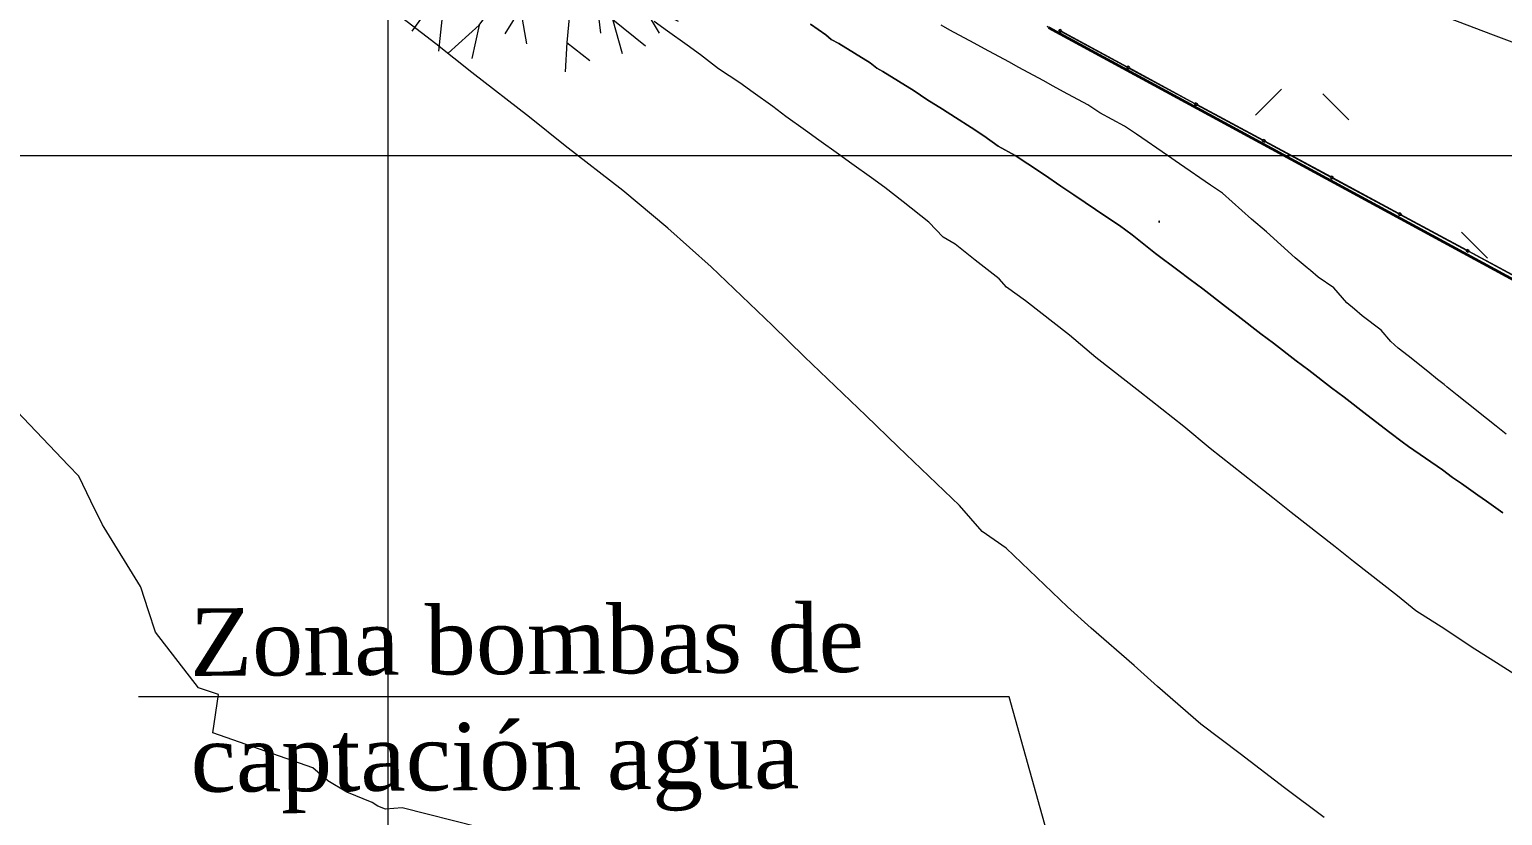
# Model space of a CAD drawing. Header units: metres. Extents: x -207 to 292, y -187 to 169.
# Drawn here: x -109.54 to -71.36, y -148.19 to -127.81 of the extents above; entities that cross this region are included whole.
import ezdxf

# ---------------------------------------------------------------- set-up
doc = ezdxf.new("R2010")
doc.units = ezdxf.units.M
doc.linetypes.add('IMPORT-IMPORT-LÍMITE2 _2_', pattern=[36.83, 6.35, -2.54, 0, -2.54, 25.4, 0, 0, 0])
for name, color, linetype, lineweight in [('A-GLAZ-CWMG', 7, 'Continuous', 9), ('ACHURADO', 7, 'Continuous', 9), ('arboles y arbustos', 7, 'Continuous', 9), ('C-TOPO', 7, 'Continuous', 9), ('C-TOPO-MAJR', 7, 'Continuous', 35), ('grilla', 7, 'Continuous', 9), ('linea propiedad', 7, 'IMPORT-IMPORT-LÍMITE2 _2_', 35), ('P-PIPE', 7, 'Continuous', 9)]:
    doc.layers.add(name, color=color, linetype=linetype, lineweight=lineweight)
doc.layers.add('PR10-ARQ-PL-001-Emplazamiento-C-1_dwg', color=7, linetype='Continuous', lineweight=9, true_color=0x767676)
doc.layers.add('TEXTO', color=5, linetype='Continuous', lineweight=9, true_color=0x0000ff)
doc.styles.add('Times New Roman', font='times.ttf', dxfattribs={"height": 1.75})

# ---------------------------------------------------------------- blocks, each defined once
blk = doc.blocks.new('Generica - Copla - GE - Copla-140555-PLANTA EMPLAZAMIENTO ACTUALIZADO')
at = {"layer": 'P-PIPE'}
for p, q in [((0.007, 0.014), (-0.007, 0.014)), ((-0.007, 0.014), (-0.007, -0.014)), ((-0.007, 0.014), (-0.007, -0.014)), ((0.007, -0.014), (0.007, 0.014)), ((0.007, -0.014), (0.007, 0.014)), ((-0.007, -0.014), (0.007, -0.014))]:
    blk.add_line(p, q, dxfattribs=at)
blk = doc.blocks.new('YADRAN_LASQUEMAS_ARQ_MO_003_ESTANQUE CABECERA_rvt-1-PLANTA EMPLAZAMIENTO ACTUALIZADO')
at = {"layer": 'P-PIPE', "lineweight": 9}
blk.add_blockref('Generica - Copla - GE - Copla-140555-PLANTA EMPLAZAMIENTO ACTUALIZADO', (-80.261, -132.796), dxfattribs=at)
blk = doc.blocks.new('PR10-ARQ-PL-001-Emplazamiento-C-1_dwg_Quad Corner Mullion - 50x50 mm-517354-PLANTA EMPLAZAMIENTO-674654-PLANTA EMPLAZAMIENTO ACTUALIZADO')
at = {"layer": 'A-GLAZ-CWMG', "flags": 128}
blk.add_lwpolyline([(0.025, 0.025), (0.025, -0.025), (-0.025, -0.025), (-0.025, 0.025)], close=True, dxfattribs=at)
blk = doc.blocks.new('PR10-ARQ-PL-001-Emplazamiento-C-1_dwg_Circular Mullion - 5mm-517344-PLANTA EMPLAZAMIENTO-674655-PLANTA EMPLAZAMIENTO ACTUALIZADO')
at = {"layer": 'A-GLAZ-CWMG', "flags": 128}
for points in [[(-84.442, 139.656), (-83.711, 141.464), (-83.713, 141.465), (-83.716, 141.466), (-84.446, 139.658), (-84.444, 139.657)], [(-84.444, 139.657), (-83.713, 141.465)]]:
    blk.add_lwpolyline(points, close=True, dxfattribs=at)
blk = doc.blocks.new('PR10-ARQ-PL-001-Emplazamiento-C-1_dwg_Rectangular Mullion - 50 x 50 mm-517346-PLANTA EMPLAZAMIENTO-674657-PLANTA EMPLAZAMIENTO ACTUALIZADO')
at = {"layer": 'A-GLAZ-CWMG', "flags": 128}
blk.add_lwpolyline([(0.025, 0.025), (-0.025, 0.025), (-0.025, -0.025), (0.025, -0.025)], close=True, dxfattribs=at)
blk = doc.blocks.new('PR10-ARQ-PL-001-Emplazamiento-C-1_dwg_Rectangular Mullion - 50 x 50 mm-517357-PLANTA EMPLAZAMIENTO-674659-PLANTA EMPLAZAMIENTO ACTUALIZADO')
at = {"layer": 'A-GLAZ-CWMG', "flags": 128}
blk.add_lwpolyline([(0.025, 0.025), (0.025, -0.025), (-0.025, -0.025), (-0.025, 0.025)], close=True, dxfattribs=at)
blk = doc.blocks.new('PR10-ARQ-PL-001-Emplazamiento-C-1_dwg_Quad Corner Mullion - 50x50 mm-517356-PLANTA EMPLAZAMIENTO-674660-PLANTA EMPLAZAMIENTO ACTUALIZADO')
at = {"layer": 'A-GLAZ-CWMG', "flags": 128}
blk.add_lwpolyline([(0.025, 0.025), (-0.025, 0.025), (-0.025, -0.025), (0.025, -0.025)], close=True, dxfattribs=at)
blk = doc.blocks.new('PR10-ARQ-PL-001-Emplazamiento-C-1_dwg_PR10-ARQ-PL-001-Emplazamiento-WIP-A_dwg_arbolito2-671575-PLANTA EMPLAZAMIENTO-674710-PLANTA EMPLAZAMIENTO ACTUALIZADO')
at = {"layer": 'arboles y arbustos'}
for p, q in [((79, 3660), (-283, 4264)), ((-1368, 3061), (-1929, 3801)), ((3531, 3446), (3194, 2410)), ((1704, 3199), (1704, 2495)), ((1878, 2746), (565, 895)), ((-3295, 2076), (-3678, 1817)), ((-2547, 1888), (-1721, 1960)), ((2336, 1620), (1807, 496)), ((-3637, 777), (-4331, 473)), ((76, 1135), (516, 326)), ((-1609, 271), (-2183, 115)), ((2821, 188), (1534, 261)), ((3068, -911), (4732, -361)), ((-3676, -555), (-4665, -988)), ((-3269, -458), (-3616, -929)), ((5457, -647), (4542, -746)), ((-2140, -787), (-2280, -1329)), ((-716, -1292), (-1676, -1292)), ((1739, -1838), (3454, -2164)), ((4413, -1655), (5341, -1707)), ((-4369, -2226), (-3610, -2120)), ((6, -2283), (211, -3139)), ((-2328, -2920), (-1527, -2458)), ((-2796, -3175), (-3300, -4141)), ((-2023, -3367), (-2208, -5117)), ((-482, -4668), (-87, -4026)), ((3034, -3854), (4001, -4335)), ((-1156, -4443), (-1342, -5303)), ((1114, -4886), (1071, -5652))]:
    blk.add_line(p, q, dxfattribs=at)
at = {"layer": 'arboles y arbustos', "flags": 128}
for points in [[(1385, 3388), (661, 2007), (79, 3660), (221, 4243)], [(-2560, 2465), (-1063, 1554), (-1368, 3061), (-1401, 4150)], [(1322, 3974), (1385, 3388), (1728, 3690)], [(2623, 4059), (1878, 2746), (3390, 3652)], [(-3197, 2891), (-2560, 2465), (-2576, 3223)], [(-589, 2897), (-531, 2106), (-968, 2495)], [(4172, 1505), (2480, 1049), (3194, 2410), (3940, 2964)], [(-3908, 2302), (-3099, 2004), (-2078, 473)], [(-1063, 1554), (-433, 633), (-531, 2106)], [(2480, 1049), (433, -633), (661, 2007)], [(4449, 1960), (3842, 1426), (4838, 1183)], [(-4583, -358), (-3676, -555), (-2181, -197), (-3637, 777), (-4292, 1176)], [(-2181, -197), (433, -633), (-3312, 1026)], [(5254, 901), (4577, 540), (5249, 185)], [(-1866, -1951), (433, -633), (-433, 633)], [(4577, 540), (3067, -348), (433, -633), (2646, -2675)], [(-1080, -381), (-3199, -1193), (-4453, -2432)], [(3067, -348), (4539, -791), (5502, -1281)], [(-230, -3198), (433, -633), (1795, -2906)], [(997, -2297), (433, -633), (3068, -911), (4413, -1655), (5264, -2335)], [(-898, -1396), (-2023, -3367), (-2901, -4596)], [(-3623, -3597), (-2796, -3175), (-1866, -1951), (-3610, -2120), (-3954, -2795)], [(757, -2895), (997, -2297), (1284, -3142)], [(1996, -4647), (1795, -2906), (3034, -3854), (3507, -4643)], [(4224, -2938), (2646, -2675), (3965, -3695)], [(-1963, -5161), (-1156, -4443), (-230, -3198), (68, -4925)], [(2305, -4291), (1284, -3142), (1114, -4886), (1710, -5354)], [(2561, -5184), (2305, -4291), (3157, -4971)]]:
    blk.add_lwpolyline(points, dxfattribs=at)
blk = doc.blocks.new('PR10-ARQ-PL-001-Emplazamiento-C-1_dwg-674643-PLANTA EMPLAZAMIENTO ACTUALIZADO')
at = {"layer": 'ACHURADO'}
h = blk.add_hatch(dxfattribs=at)
h.set_pattern_fill('FP_1', color=256, style=0, pattern_type=2)
h.set_pattern_definition([(90, (-655750.258, -5498481.082), (-3.592, 3.592), [0.9525, -6.232]), (45, (-655750.258, -5498481.082), (-3.5921024484, 3.5921024484), [0.9525, -4.127]), (135, (-655750.258, -5498481.082), (-3.5921024484, -3.5921024484), [0.9525, -4.127])])
h.paths.add_polyline_path([(-70.644, -134.54), (-73.744, -131.908), (-75.303, -123.01), (-71.023, -122.26), (-67.227, -118.287), (-66.271, -116.467), (-67.311, -115.93), (-63.223, -107.811), (-61.973, -108.468), (-60.834, -106.205), (-48.232, -112.822), (-49.371, -115.085), (-47.299, -116.173), (-43.302, -108.561), (-42.759, -106.014), (-42.175, -104.901), (-45.826, -103.256), (-40.884, -91.646), (-90.152, -72.113), (-89.876, -71.463), (-40.008, -91.287), (-44.95, -102.928), (-41.87, -104.319), (-39.078, -98.999), (-32.391, -95.936), (-32.397, -95.644), (-32.416, -95.353), (-32.448, -95.063), (-32.492, -94.775), (-32.549, -94.489), (-32.619, -94.206), (-32.701, -93.926), (-32.794, -93.65), (-32.9, -93.378), (-33.018, -93.111), (-33.147, -92.85), (-33.288, -92.594), (-33.439, -92.345), (-33.602, -92.103), (-33.775, -91.868), (-33.957, -91.641), (-34.15, -91.422), (-34.352, -91.211), (-34.563, -91.01), (-34.783, -90.818), (-35.01, -90.636), (-35.246, -90.464), (-59.119, -80.114), (-68.8, -76.313), (-68.941, -76.676), (-68.788, -76.736), (-68.957, -77.174), (-69.325, -77.032), (-69.156, -76.593), (-68.957, -76.251), (-90.056, -67.967), (-91.032, -70.423), (-94.086, -119.165), (-83.167, -127.74)])
at = {"layer": 'C-TOPO', "flags": 128}
for points in [[(-71.101, -134.291), (-71.799, -133.912), (-73.172, -133.167), (-73.502, -132.988), (-73.958, -132.741), (-74.986, -132.182), (-75.705, -131.792), (-76.547, -131.335), (-77.619, -130.753), (-77.982, -130.556), (-78.986, -130.01), (-79.328, -129.825), (-80.37, -129.259), (-80.614, -129.127), (-81.905, -128.425), (-82.963, -127.851), (-83.167, -127.74)], [(-83.167, -127.74), (-82.963, -127.851), (-81.905, -128.425), (-80.614, -129.127), (-80.37, -129.259), (-79.328, -129.825), (-78.986, -130.01), (-77.982, -130.556), (-77.619, -130.753), (-76.547, -131.335), (-75.705, -131.792), (-74.986, -132.182), (-73.958, -132.741), (-73.502, -132.988), (-73.172, -133.167), (-71.799, -133.912), (-71.101, -134.291)]]:
    blk.add_lwpolyline(points, dxfattribs=at)
at = {"layer": 'C-TOPO-MAJR', "color": 1, "lineweight": 9, "true_color": 0xff0000, "flags": 128}
for points in [[(-71.266, -138.305), (-71.521, -138.1), (-71.774, -137.9), (-72.283, -137.49), (-72.537, -137.29), (-72.791, -137.085), (-72.873, -137.02), (-73.045, -136.885), (-73.299, -136.68), (-73.808, -136.27), (-74.061, -136.07), (-74.259, -135.902), (-74.506, -135.607), (-75.002, -135.235), (-75.2, -135.067), (-75.397, -134.899), (-75.729, -134.513), (-76.141, -134.232), (-76.338, -134.064), (-76.42, -133.988), (-76.733, -133.729), (-77.476, -133.062), (-77.871, -132.726), (-78.615, -132.059), (-78.93, -131.849), (-79.731, -131.292), (-80.046, -131.083), (-80.847, -130.526), (-81.163, -130.316), (-81.794, -129.976), (-82.109, -129.766), (-82.741, -129.426), (-83.004, -129.282), (-83.266, -129.137), (-83.898, -128.797), (-84.161, -128.652), (-84.792, -128.312), (-85.055, -128.168), (-85.686, -127.828), (-85.908, -127.705)], [(-71.353, -140.342), (-71.776, -140.038), (-72.004, -139.882), (-72.427, -139.579), (-72.655, -139.423), (-72.916, -139.23), (-73.8, -138.627), (-73.957, -138.504), (-74.28, -138.259), (-74.873, -137.802), (-75.466, -137.345), (-75.789, -137.101), (-76.383, -136.644), (-76.705, -136.4), (-77.299, -135.943), (-77.622, -135.699), (-78.215, -135.242), (-78.538, -134.997), (-79.131, -134.54), (-79.454, -134.296), (-79.777, -134.052), (-80.354, -133.621), (-80.963, -133.138), (-81.286, -132.893), (-81.618, -132.674), (-82.474, -132.095), (-82.806, -131.875), (-83.235, -131.585), (-83.663, -131.296), (-83.995, -131.076), (-84.435, -130.838), (-84.806, -130.571), (-85.137, -130.351), (-85.543, -130.098), (-85.874, -129.878), (-86.28, -129.626), (-86.612, -129.406), (-87.017, -129.153), (-87.423, -128.901), (-87.58, -128.816), (-87.754, -128.681), (-88.16, -128.428), (-88.565, -128.176), (-88.763, -128.07), (-88.897, -127.956), (-89.298, -127.672)], [(-69.924, -145.244), (-71.421, -144.292), (-72.169, -143.816), (-72.855, -143.355), (-73.603, -142.879), (-74.082, -142.498), (-75.222, -141.605), (-75.7, -141.225), (-76.84, -140.332), (-77.318, -139.951), (-77.797, -139.57), (-78.937, -138.677), (-79.62, -138.102), (-80.76, -137.209), (-81.9, -136.316), (-82.583, -135.741), (-83.724, -134.848), (-84.22, -134.495), (-84.407, -134.273), (-85.033, -133.794), (-85.547, -133.38), (-85.859, -133.195), (-86.23, -132.805), (-86.895, -132.277), (-87.37, -131.912), (-87.714, -131.66), (-88.225, -131.296), (-88.569, -131.045), (-89.079, -130.681), (-89.424, -130.429), (-89.934, -130.065), (-90.278, -129.813), (-90.788, -129.449), (-91.133, -129.197), (-91.683, -128.834), (-92.153, -128.469), (-92.498, -128.218), (-93.008, -127.854), (-93.352, -127.602)], [(-75.987, -148.241), (-77.01, -147.471), (-78.161, -146.589), (-79.184, -145.818), (-80.302, -144.848), (-80.909, -144.299), (-82.027, -143.329), (-82.634, -142.78), (-84.225, -141.254), (-84.851, -140.825), (-85.438, -140.155), (-87.029, -138.629), (-87.86, -137.823), (-89.45, -136.296), (-90.281, -135.49), (-91.077, -134.726), (-91.872, -133.963), (-92.999, -132.966), (-94.165, -131.985), (-95.654, -130.831), (-96.586, -130.086), (-98.076, -128.931), (-99.008, -128.186), (-100.498, -127.032)], [(-97.907, -148.494), (-99.88, -147.988), (-100.317, -148.02), (-100.509, -147.942), (-100.66, -147.851), (-100.664, -147.851), (-101.315, -147.587), (-101.807, -147.289), (-102.194, -146.956), (-104.786, -146.044), (-104.643, -145.049), (-105.166, -144.879), (-106.279, -143.434), (-106.459, -142.882), (-106.658, -142.269), (-106.668, -142.253), (-107.61, -140.724), (-107.654, -140.653), (-107.953, -140.038), (-108.268, -139.392), (-108.533, -139.114), (-111.222, -136.295)], [(-72.538, -127.595), (-71.599, -127.955), (-70.384, -128.414)]]:
    blk.add_lwpolyline(points, dxfattribs=at)
at = {"layer": 'grilla'}
for p, q in [((-100.258, 166.258), (-100.258, -186.737)), ((-207.182, -131.082), (-65.112, -131.082))]:
    blk.add_line(p, q, dxfattribs=at)
at = {"layer": 'linea propiedad', "flags": 128}
blk.add_lwpolyline([(143.795, -0.255), (151.813, 17.148), (-83.704, 141.488), (-161.771, -49.779), (-137.14, -85.351), (-83.167, -127.74), (-59.701, -140.481)], dxfattribs=at)
at = {"layer": 'TEXTO', "flags": 128}
blk.add_lwpolyline([(-81.241, -155.508), (-84.147, -145.112), (-106.715, -145.112)], dxfattribs=at)
at = {"xscale": 0.001, "yscale": 0.001, "zscale": 0.001}
blk.add_blockref('PR10-ARQ-PL-001-Emplazamiento-C-1_dwg_PR10-ARQ-PL-001-Emplazamiento-WIP-A_dwg_arbolito2-671575-PLANTA EMPLAZAMIENTO-674710-PLANTA EMPLAZAMIENTO ACTUALIZADO', (-96.731, -123.262), dxfattribs=at)
for name, p, rotation in [('PR10-ARQ-PL-001-Emplazamiento-C-1_dwg_Circular Mullion - 5mm-517344-PLANTA EMPLAZAMIENTO-674655-PLANTA EMPLAZAMIENTO ACTUALIZADO', (67.058, -60.318), 83.64668173730858), ('PR10-ARQ-PL-001-Emplazamiento-C-1_dwg_Circular Mullion - 5mm-517344-PLANTA EMPLAZAMIENTO-674655-PLANTA EMPLAZAMIENTO ACTUALIZADO', (67.058, -60.318), 83.64668173730858), ('PR10-ARQ-PL-001-Emplazamiento-C-1_dwg_Circular Mullion - 5mm-517344-PLANTA EMPLAZAMIENTO-674655-PLANTA EMPLAZAMIENTO ACTUALIZADO', (67.058, -60.318), 83.64668173730858), ('PR10-ARQ-PL-001-Emplazamiento-C-1_dwg_Quad Corner Mullion - 50x50 mm-517354-PLANTA EMPLAZAMIENTO-674654-PLANTA EMPLAZAMIENTO ACTUALIZADO', (-82.824, -127.85), 151.6466817373084), ('PR10-ARQ-PL-001-Emplazamiento-C-1_dwg_Quad Corner Mullion - 50x50 mm-517356-PLANTA EMPLAZAMIENTO-674660-PLANTA EMPLAZAMIENTO ACTUALIZADO', (-82.824, -127.85), 151.6466817373084), ('PR10-ARQ-PL-001-Emplazamiento-C-1_dwg_Circular Mullion - 5mm-517344-PLANTA EMPLAZAMIENTO-674655-PLANTA EMPLAZAMIENTO ACTUALIZADO', (68.818, -61.267), 83.64668173730823), ('PR10-ARQ-PL-001-Emplazamiento-C-1_dwg_Circular Mullion - 5mm-517344-PLANTA EMPLAZAMIENTO-674655-PLANTA EMPLAZAMIENTO ACTUALIZADO', (68.818, -61.267), 83.64668173730867), ('PR10-ARQ-PL-001-Emplazamiento-C-1_dwg_Circular Mullion - 5mm-517344-PLANTA EMPLAZAMIENTO-674655-PLANTA EMPLAZAMIENTO ACTUALIZADO', (68.818, -61.267), 83.64668173730867), ('PR10-ARQ-PL-001-Emplazamiento-C-1_dwg_Circular Mullion - 5mm-517344-PLANTA EMPLAZAMIENTO-674655-PLANTA EMPLAZAMIENTO ACTUALIZADO', (70.578, -62.217), 83.64668173730854), ('PR10-ARQ-PL-001-Emplazamiento-C-1_dwg_Circular Mullion - 5mm-517344-PLANTA EMPLAZAMIENTO-674655-PLANTA EMPLAZAMIENTO ACTUALIZADO', (70.578, -62.217), 83.64668173730823), ('PR10-ARQ-PL-001-Emplazamiento-C-1_dwg_Circular Mullion - 5mm-517344-PLANTA EMPLAZAMIENTO-674655-PLANTA EMPLAZAMIENTO ACTUALIZADO', (70.578, -62.217), 83.64668173730823), ('PR10-ARQ-PL-001-Emplazamiento-C-1_dwg_Circular Mullion - 5mm-517344-PLANTA EMPLAZAMIENTO-674655-PLANTA EMPLAZAMIENTO ACTUALIZADO', (72.338, -63.167), 83.64668173730846), ('PR10-ARQ-PL-001-Emplazamiento-C-1_dwg_Circular Mullion - 5mm-517344-PLANTA EMPLAZAMIENTO-674655-PLANTA EMPLAZAMIENTO ACTUALIZADO', (72.338, -63.167), 83.64668173730834), ('PR10-ARQ-PL-001-Emplazamiento-C-1_dwg_Circular Mullion - 5mm-517344-PLANTA EMPLAZAMIENTO-674655-PLANTA EMPLAZAMIENTO ACTUALIZADO', (72.338, -63.167), 83.64668173730834), ('PR10-ARQ-PL-001-Emplazamiento-C-1_dwg_Circular Mullion - 5mm-517344-PLANTA EMPLAZAMIENTO-674655-PLANTA EMPLAZAMIENTO ACTUALIZADO', (74.098, -64.117), 83.64668173730823), ('PR10-ARQ-PL-001-Emplazamiento-C-1_dwg_Circular Mullion - 5mm-517344-PLANTA EMPLAZAMIENTO-674655-PLANTA EMPLAZAMIENTO ACTUALIZADO', (74.098, -64.117), 83.64668173730823), ('PR10-ARQ-PL-001-Emplazamiento-C-1_dwg_Circular Mullion - 5mm-517344-PLANTA EMPLAZAMIENTO-674655-PLANTA EMPLAZAMIENTO ACTUALIZADO', (74.098, -64.117), 83.64668173730823), ('PR10-ARQ-PL-001-Emplazamiento-C-1_dwg_Circular Mullion - 5mm-517344-PLANTA EMPLAZAMIENTO-674655-PLANTA EMPLAZAMIENTO ACTUALIZADO', (75.858, -65.067), 83.64668173730854), ('PR10-ARQ-PL-001-Emplazamiento-C-1_dwg_Circular Mullion - 5mm-517344-PLANTA EMPLAZAMIENTO-674655-PLANTA EMPLAZAMIENTO ACTUALIZADO', (75.858, -65.067), 83.64668173730854), ('PR10-ARQ-PL-001-Emplazamiento-C-1_dwg_Circular Mullion - 5mm-517344-PLANTA EMPLAZAMIENTO-674655-PLANTA EMPLAZAMIENTO ACTUALIZADO', (75.858, -65.067), 83.64668173730854), ('PR10-ARQ-PL-001-Emplazamiento-C-1_dwg_Circular Mullion - 5mm-517344-PLANTA EMPLAZAMIENTO-674655-PLANTA EMPLAZAMIENTO ACTUALIZADO', (77.619, -66.016), 83.64668173730834), ('PR10-ARQ-PL-001-Emplazamiento-C-1_dwg_Circular Mullion - 5mm-517344-PLANTA EMPLAZAMIENTO-674655-PLANTA EMPLAZAMIENTO ACTUALIZADO', (77.619, -66.016), 83.64668173730834), ('PR10-ARQ-PL-001-Emplazamiento-C-1_dwg_Circular Mullion - 5mm-517344-PLANTA EMPLAZAMIENTO-674655-PLANTA EMPLAZAMIENTO ACTUALIZADO', (77.619, -66.016), 83.64668173730823)]:
    blk.add_blockref(name, p, dxfattribs=dict(rotation=rotation))
at = {"extrusion": (0, 0, -1), "rotation": 208.3533182626917}
for name, p in [('PR10-ARQ-PL-001-Emplazamiento-C-1_dwg_Rectangular Mullion - 50 x 50 mm-517346-PLANTA EMPLAZAMIENTO-674657-PLANTA EMPLAZAMIENTO ACTUALIZADO', (81.064, -128.8)), ('PR10-ARQ-PL-001-Emplazamiento-C-1_dwg_Rectangular Mullion - 50 x 50 mm-517357-PLANTA EMPLAZAMIENTO-674659-PLANTA EMPLAZAMIENTO ACTUALIZADO', (81.064, -128.8)), ('PR10-ARQ-PL-001-Emplazamiento-C-1_dwg_Rectangular Mullion - 50 x 50 mm-517346-PLANTA EMPLAZAMIENTO-674657-PLANTA EMPLAZAMIENTO ACTUALIZADO', (79.304, -129.75)), ('PR10-ARQ-PL-001-Emplazamiento-C-1_dwg_Rectangular Mullion - 50 x 50 mm-517357-PLANTA EMPLAZAMIENTO-674659-PLANTA EMPLAZAMIENTO ACTUALIZADO', (79.304, -129.75)), ('PR10-ARQ-PL-001-Emplazamiento-C-1_dwg_Rectangular Mullion - 50 x 50 mm-517346-PLANTA EMPLAZAMIENTO-674657-PLANTA EMPLAZAMIENTO ACTUALIZADO', (77.544, -130.7)), ('PR10-ARQ-PL-001-Emplazamiento-C-1_dwg_Rectangular Mullion - 50 x 50 mm-517357-PLANTA EMPLAZAMIENTO-674659-PLANTA EMPLAZAMIENTO ACTUALIZADO', (77.544, -130.7)), ('PR10-ARQ-PL-001-Emplazamiento-C-1_dwg_Rectangular Mullion - 50 x 50 mm-517346-PLANTA EMPLAZAMIENTO-674657-PLANTA EMPLAZAMIENTO ACTUALIZADO', (75.784, -131.65)), ('PR10-ARQ-PL-001-Emplazamiento-C-1_dwg_Rectangular Mullion - 50 x 50 mm-517357-PLANTA EMPLAZAMIENTO-674659-PLANTA EMPLAZAMIENTO ACTUALIZADO', (75.784, -131.65)), ('PR10-ARQ-PL-001-Emplazamiento-C-1_dwg_Rectangular Mullion - 50 x 50 mm-517346-PLANTA EMPLAZAMIENTO-674657-PLANTA EMPLAZAMIENTO ACTUALIZADO', (74.023, -132.6)), ('PR10-ARQ-PL-001-Emplazamiento-C-1_dwg_Rectangular Mullion - 50 x 50 mm-517357-PLANTA EMPLAZAMIENTO-674659-PLANTA EMPLAZAMIENTO ACTUALIZADO', (74.023, -132.6)), ('PR10-ARQ-PL-001-Emplazamiento-C-1_dwg_Rectangular Mullion - 50 x 50 mm-517346-PLANTA EMPLAZAMIENTO-674657-PLANTA EMPLAZAMIENTO ACTUALIZADO', (72.263, -133.549)), ('PR10-ARQ-PL-001-Emplazamiento-C-1_dwg_Rectangular Mullion - 50 x 50 mm-517357-PLANTA EMPLAZAMIENTO-674659-PLANTA EMPLAZAMIENTO ACTUALIZADO', (72.263, -133.549))]:
    blk.add_blockref(name, p, dxfattribs=at)
at = {"layer": 'TEXTO', "insert": (-105.391, -142.821), "char_height": 1.75, "width": 20.79881, "attachment_point": 1, "rotation": 0.3432, "line_spacing_factor": 1.029793, "style": 'Times New Roman'}
blk.add_mtext('Zona bombas de\\Pcaptación agua', dxfattribs=at)
blk = doc.blocks.new('Quad Corner Mullion - 50x50 mm-517354-PLANTA EMPLAZAMIENTO ACTUALIZADO')
at = {"layer": 'A-GLAZ-CWMG'}
for p, q in [((-0.025, -0.025), (-0.025, 0.025)), ((-0.025, 0.025), (0.025, 0.025)), ((0.025, 0.025), (0.025, -0.025)), ((0.025, -0.025), (-0.025, -0.025))]:
    blk.add_line(p, q, dxfattribs=at)
blk = doc.blocks.new('Circular Mullion - 5mm-517344-PLANTA EMPLAZAMIENTO ACTUALIZADO')
at = {"layer": 'A-GLAZ-CWMG'}
for p, q in [((-83.716, 141.466), (-84.446, 139.658)), ((-84.444, 139.657), (-83.713, 141.465)), ((-83.713, 141.465), (-84.444, 139.657)), ((-84.442, 139.656), (-83.711, 141.464)), ((-83.713, 141.465), (-83.716, 141.466)), ((-83.711, 141.464), (-83.713, 141.465)), ((-84.446, 139.658), (-84.444, 139.657)), ((-84.444, 139.657), (-84.442, 139.656))]:
    blk.add_line(p, q, dxfattribs=at)
blk = doc.blocks.new('Rectangular Mullion - 50 x 50 mm-517346-PLANTA EMPLAZAMIENTO ACTUALIZADO')
at = {"layer": 'A-GLAZ-CWMG'}
for p, q in [((0.025, 0.025), (-0.025, 0.025)), ((-0.025, 0.025), (-0.025, -0.025)), ((0.025, -0.025), (0.025, 0.025)), ((-0.025, -0.025), (0.025, -0.025))]:
    blk.add_line(p, q, dxfattribs=at)
blk = doc.blocks.new('Rectangular Mullion - 50 x 50 mm-517357-PLANTA EMPLAZAMIENTO ACTUALIZADO')
at = {"layer": 'A-GLAZ-CWMG'}
for p, q in [((-0.025, -0.025), (-0.025, 0.025)), ((-0.025, 0.025), (0.025, 0.025)), ((0.025, 0.025), (0.025, -0.025)), ((0.025, -0.025), (-0.025, -0.025))]:
    blk.add_line(p, q, dxfattribs=at)
blk = doc.blocks.new('Quad Corner Mullion - 50x50 mm-517356-PLANTA EMPLAZAMIENTO ACTUALIZADO')
at = {"layer": 'A-GLAZ-CWMG'}
for p, q in [((0.025, 0.025), (-0.025, 0.025)), ((-0.025, 0.025), (-0.025, -0.025)), ((0.025, -0.025), (0.025, 0.025)), ((-0.025, -0.025), (0.025, -0.025))]:
    blk.add_line(p, q, dxfattribs=at)

msp = doc.modelspace()

# ---------------------------------------------------------------- linework, layer by layer
at = {"layer": 'C-TOPO'}
for p, q in [((-83.167, -127.74), (-82.963, -127.851)), ((-82.963, -127.851), (-83.167, -127.74)), ((-82.963, -127.851), (-81.905, -128.425)), ((-81.905, -128.425), (-82.963, -127.851)), ((-81.905, -128.425), (-80.614, -129.127)), ((-80.614, -129.127), (-81.905, -128.425)), ((-80.614, -129.127), (-80.37, -129.259)), ((-80.37, -129.259), (-80.614, -129.127)), ((-80.37, -129.259), (-79.328, -129.825)), ((-79.328, -129.825), (-80.37, -129.259)), ((-79.328, -129.825), (-78.986, -130.01)), ((-78.986, -130.01), (-79.328, -129.825)), ((-78.986, -130.01), (-77.982, -130.556)), ((-77.982, -130.556), (-78.986, -130.01)), ((-77.982, -130.556), (-77.619, -130.753)), ((-77.619, -130.753), (-77.982, -130.556)), ((-77.619, -130.753), (-76.547, -131.335)), ((-76.547, -131.335), (-77.619, -130.753)), ((-76.547, -131.335), (-75.705, -131.792)), ((-75.705, -131.792), (-76.547, -131.335)), ((-75.705, -131.792), (-74.986, -132.182)), ((-74.986, -132.182), (-75.705, -131.792)), ((-74.986, -132.182), (-73.958, -132.741)), ((-73.958, -132.741), (-74.986, -132.182)), ((-73.958, -132.741), (-73.502, -132.988)), ((-73.502, -132.988), (-73.958, -132.741)), ((-73.502, -132.988), (-73.172, -133.167)), ((-73.172, -133.167), (-73.502, -132.988)), ((-73.172, -133.167), (-71.799, -133.912)), ((-71.799, -133.912), (-73.172, -133.167)), ((-71.799, -133.912), (-71.101, -134.291)), ((-71.101, -134.291), (-71.799, -133.912))]:
    msp.add_line(p, q, dxfattribs=at)
at = {"layer": 'C-TOPO-MAJR', "color": 1, "lineweight": 9, "true_color": 0xff0000, "flags": 128}
for points in [[(-87.183, -124.586), (-86.625, -124.69), (-86.596, -124.7), (-86.447, -124.778), (-86.394, -124.769), (-86.272, -124.879), (-85.933, -124.926), (-84.513, -124.915), (-84.049, -124.994), (-82.629, -124.983), (-82.165, -125.062), (-81.237, -125.221), (-79.43, -125.38), (-78.262, -125.65), (-77.268, -125.894), (-75.946, -126.318), (-75.181, -126.598), (-73.303, -127.316), (-72.538, -127.595), (-71.599, -127.955), (-70.384, -128.414), (-70.295, -128.575), (-70.252, -128.625), (-69.635, -128.688)], [(-75.987, -148.241), (-77.01, -147.471), (-78.161, -146.589), (-79.184, -145.818), (-80.302, -144.848), (-80.909, -144.299), (-82.027, -143.329), (-82.634, -142.78), (-84.225, -141.254), (-84.851, -140.825), (-85.438, -140.155), (-87.029, -138.629), (-87.86, -137.823), (-89.45, -136.296), (-90.281, -135.49), (-91.077, -134.726), (-91.872, -133.963), (-92.999, -132.966), (-94.165, -131.985), (-95.654, -130.831), (-96.586, -130.086), (-98.076, -128.931), (-99.008, -128.186), (-100.498, -127.032)], [(-69.924, -145.244), (-71.421, -144.292), (-72.169, -143.816), (-72.855, -143.355), (-73.603, -142.879), (-74.082, -142.498), (-75.222, -141.605), (-75.7, -141.225), (-76.84, -140.332), (-77.318, -139.951), (-77.797, -139.57), (-78.937, -138.677), (-79.62, -138.102), (-80.76, -137.209), (-81.9, -136.316), (-82.583, -135.741), (-83.724, -134.848), (-84.22, -134.495), (-84.407, -134.273), (-85.033, -133.794), (-85.547, -133.38), (-85.859, -133.195), (-86.23, -132.805), (-86.895, -132.277), (-87.37, -131.912), (-87.714, -131.66), (-88.225, -131.296), (-88.569, -131.045), (-89.079, -130.681), (-89.424, -130.429), (-89.934, -130.065), (-90.278, -129.813), (-90.788, -129.449), (-91.133, -129.197), (-91.683, -128.834), (-92.153, -128.469), (-92.498, -128.218), (-93.008, -127.854), (-93.352, -127.602)], [(-89.298, -127.672), (-88.897, -127.956), (-88.763, -128.07), (-88.565, -128.176), (-88.16, -128.428), (-87.754, -128.681), (-87.58, -128.816), (-87.423, -128.901), (-87.017, -129.153), (-86.612, -129.406), (-86.28, -129.626), (-85.874, -129.878), (-85.543, -130.098), (-85.137, -130.351), (-84.806, -130.571), (-84.435, -130.838), (-83.995, -131.076), (-83.663, -131.296), (-83.235, -131.585), (-82.806, -131.875), (-82.474, -132.095), (-81.618, -132.674), (-81.286, -132.893), (-80.963, -133.138), (-80.354, -133.621), (-79.777, -134.052), (-79.454, -134.296), (-79.131, -134.54), (-78.538, -134.997), (-78.215, -135.242), (-77.622, -135.699), (-77.299, -135.943), (-76.705, -136.4), (-76.383, -136.644), (-75.789, -137.101), (-75.466, -137.345), (-74.873, -137.802), (-74.28, -138.259), (-73.957, -138.504), (-73.8, -138.627), (-72.916, -139.23), (-72.655, -139.423), (-72.427, -139.579), (-72.004, -139.882), (-71.776, -140.038), (-71.353, -140.342)], [(-71.266, -138.305), (-71.521, -138.1), (-71.774, -137.9), (-72.283, -137.49), (-72.537, -137.29), (-72.791, -137.085), (-72.873, -137.02), (-73.045, -136.885), (-73.299, -136.68), (-73.808, -136.27), (-74.061, -136.07), (-74.259, -135.902), (-74.506, -135.607), (-75.002, -135.235), (-75.2, -135.067), (-75.397, -134.899), (-75.729, -134.513), (-76.141, -134.232), (-76.338, -134.064), (-76.42, -133.988), (-76.733, -133.729), (-77.476, -133.062), (-77.871, -132.726), (-78.615, -132.059), (-78.93, -131.849), (-79.731, -131.292), (-80.046, -131.083), (-80.847, -130.526), (-81.163, -130.316), (-81.794, -129.976), (-82.109, -129.766), (-82.741, -129.426), (-83.004, -129.282), (-83.266, -129.137), (-83.898, -128.797), (-84.161, -128.652), (-84.792, -128.312), (-85.055, -128.168), (-85.686, -127.828), (-85.908, -127.705)], [(-97.907, -148.494), (-99.88, -147.988), (-100.317, -148.02), (-100.509, -147.942), (-100.66, -147.851), (-100.664, -147.851), (-101.315, -147.587), (-101.807, -147.289), (-102.194, -146.956), (-104.786, -146.044), (-104.643, -145.049), (-105.166, -144.879), (-106.279, -143.434), (-106.459, -142.882), (-106.658, -142.269), (-106.668, -142.253), (-107.61, -140.724), (-107.654, -140.653), (-107.953, -140.038), (-108.268, -139.392), (-108.533, -139.114), (-111.222, -136.295)]]:
    msp.add_lwpolyline(points, dxfattribs=at)

# ---------------------------------------------------------------- block references
at = {"lineweight": 5}
msp.add_blockref('YADRAN_LASQUEMAS_ARQ_MO_003_ESTANQUE CABECERA_rvt-1-PLANTA EMPLAZAMIENTO ACTUALIZADO', (0, 0), dxfattribs=at)
at = {"layer": 'A-GLAZ-CWMG'}
for name, p, rotation in [('Circular Mullion - 5mm-517344-PLANTA EMPLAZAMIENTO ACTUALIZADO', (67.058, -60.318), 83.64668173730858), ('Circular Mullion - 5mm-517344-PLANTA EMPLAZAMIENTO ACTUALIZADO', (67.058, -60.318), 83.64668173730858), ('Circular Mullion - 5mm-517344-PLANTA EMPLAZAMIENTO ACTUALIZADO', (67.058, -60.318), 83.64668173730858), ('Quad Corner Mullion - 50x50 mm-517354-PLANTA EMPLAZAMIENTO ACTUALIZADO', (-82.824, -127.85), 151.6466817373084), ('Quad Corner Mullion - 50x50 mm-517356-PLANTA EMPLAZAMIENTO ACTUALIZADO', (-82.824, -127.85), 151.6466817373084), ('Circular Mullion - 5mm-517344-PLANTA EMPLAZAMIENTO ACTUALIZADO', (68.818, -61.267), 83.64668173730823), ('Circular Mullion - 5mm-517344-PLANTA EMPLAZAMIENTO ACTUALIZADO', (68.818, -61.267), 83.64668173730867), ('Circular Mullion - 5mm-517344-PLANTA EMPLAZAMIENTO ACTUALIZADO', (68.818, -61.267), 83.64668173730867), ('Circular Mullion - 5mm-517344-PLANTA EMPLAZAMIENTO ACTUALIZADO', (70.578, -62.217), 83.64668173730854), ('Circular Mullion - 5mm-517344-PLANTA EMPLAZAMIENTO ACTUALIZADO', (70.578, -62.217), 83.64668173730823), ('Circular Mullion - 5mm-517344-PLANTA EMPLAZAMIENTO ACTUALIZADO', (70.578, -62.217), 83.64668173730823), ('Circular Mullion - 5mm-517344-PLANTA EMPLAZAMIENTO ACTUALIZADO', (72.338, -63.167), 83.64668173730846), ('Circular Mullion - 5mm-517344-PLANTA EMPLAZAMIENTO ACTUALIZADO', (72.338, -63.167), 83.64668173730834), ('Circular Mullion - 5mm-517344-PLANTA EMPLAZAMIENTO ACTUALIZADO', (72.338, -63.167), 83.64668173730834), ('Circular Mullion - 5mm-517344-PLANTA EMPLAZAMIENTO ACTUALIZADO', (74.098, -64.117), 83.64668173730823), ('Circular Mullion - 5mm-517344-PLANTA EMPLAZAMIENTO ACTUALIZADO', (74.098, -64.117), 83.64668173730823), ('Circular Mullion - 5mm-517344-PLANTA EMPLAZAMIENTO ACTUALIZADO', (74.098, -64.117), 83.64668173730823), ('Circular Mullion - 5mm-517344-PLANTA EMPLAZAMIENTO ACTUALIZADO', (75.858, -65.067), 83.64668173730854), ('Circular Mullion - 5mm-517344-PLANTA EMPLAZAMIENTO ACTUALIZADO', (75.858, -65.067), 83.64668173730854), ('Circular Mullion - 5mm-517344-PLANTA EMPLAZAMIENTO ACTUALIZADO', (75.858, -65.067), 83.64668173730854), ('Circular Mullion - 5mm-517344-PLANTA EMPLAZAMIENTO ACTUALIZADO', (77.619, -66.016), 83.64668173730834), ('Circular Mullion - 5mm-517344-PLANTA EMPLAZAMIENTO ACTUALIZADO', (77.619, -66.016), 83.64668173730834), ('Circular Mullion - 5mm-517344-PLANTA EMPLAZAMIENTO ACTUALIZADO', (77.619, -66.016), 83.64668173730823)]:
    msp.add_blockref(name, p, dxfattribs=dict(at, rotation=rotation))
at = {"layer": 'A-GLAZ-CWMG', "extrusion": (0, 0, -1), "rotation": 208.3533182626917}
for name, p in [('Rectangular Mullion - 50 x 50 mm-517346-PLANTA EMPLAZAMIENTO ACTUALIZADO', (81.064, -128.8)), ('Rectangular Mullion - 50 x 50 mm-517357-PLANTA EMPLAZAMIENTO ACTUALIZADO', (81.064, -128.8)), ('Rectangular Mullion - 50 x 50 mm-517346-PLANTA EMPLAZAMIENTO ACTUALIZADO', (79.304, -129.75)), ('Rectangular Mullion - 50 x 50 mm-517357-PLANTA EMPLAZAMIENTO ACTUALIZADO', (79.304, -129.75)), ('Rectangular Mullion - 50 x 50 mm-517346-PLANTA EMPLAZAMIENTO ACTUALIZADO', (77.544, -130.7)), ('Rectangular Mullion - 50 x 50 mm-517357-PLANTA EMPLAZAMIENTO ACTUALIZADO', (77.544, -130.7)), ('Rectangular Mullion - 50 x 50 mm-517346-PLANTA EMPLAZAMIENTO ACTUALIZADO', (75.784, -131.65)), ('Rectangular Mullion - 50 x 50 mm-517357-PLANTA EMPLAZAMIENTO ACTUALIZADO', (75.784, -131.65)), ('Rectangular Mullion - 50 x 50 mm-517346-PLANTA EMPLAZAMIENTO ACTUALIZADO', (74.023, -132.6)), ('Rectangular Mullion - 50 x 50 mm-517357-PLANTA EMPLAZAMIENTO ACTUALIZADO', (74.023, -132.6)), ('Rectangular Mullion - 50 x 50 mm-517346-PLANTA EMPLAZAMIENTO ACTUALIZADO', (72.263, -133.549)), ('Rectangular Mullion - 50 x 50 mm-517357-PLANTA EMPLAZAMIENTO ACTUALIZADO', (72.263, -133.549))]:
    msp.add_blockref(name, p, dxfattribs=at)
at = {"layer": 'PR10-ARQ-PL-001-Emplazamiento-C-1_dwg', "color": 7}
msp.add_blockref('PR10-ARQ-PL-001-Emplazamiento-C-1_dwg-674643-PLANTA EMPLAZAMIENTO ACTUALIZADO', (0, 0), dxfattribs=at)

doc.saveas('drawing.dxf')
